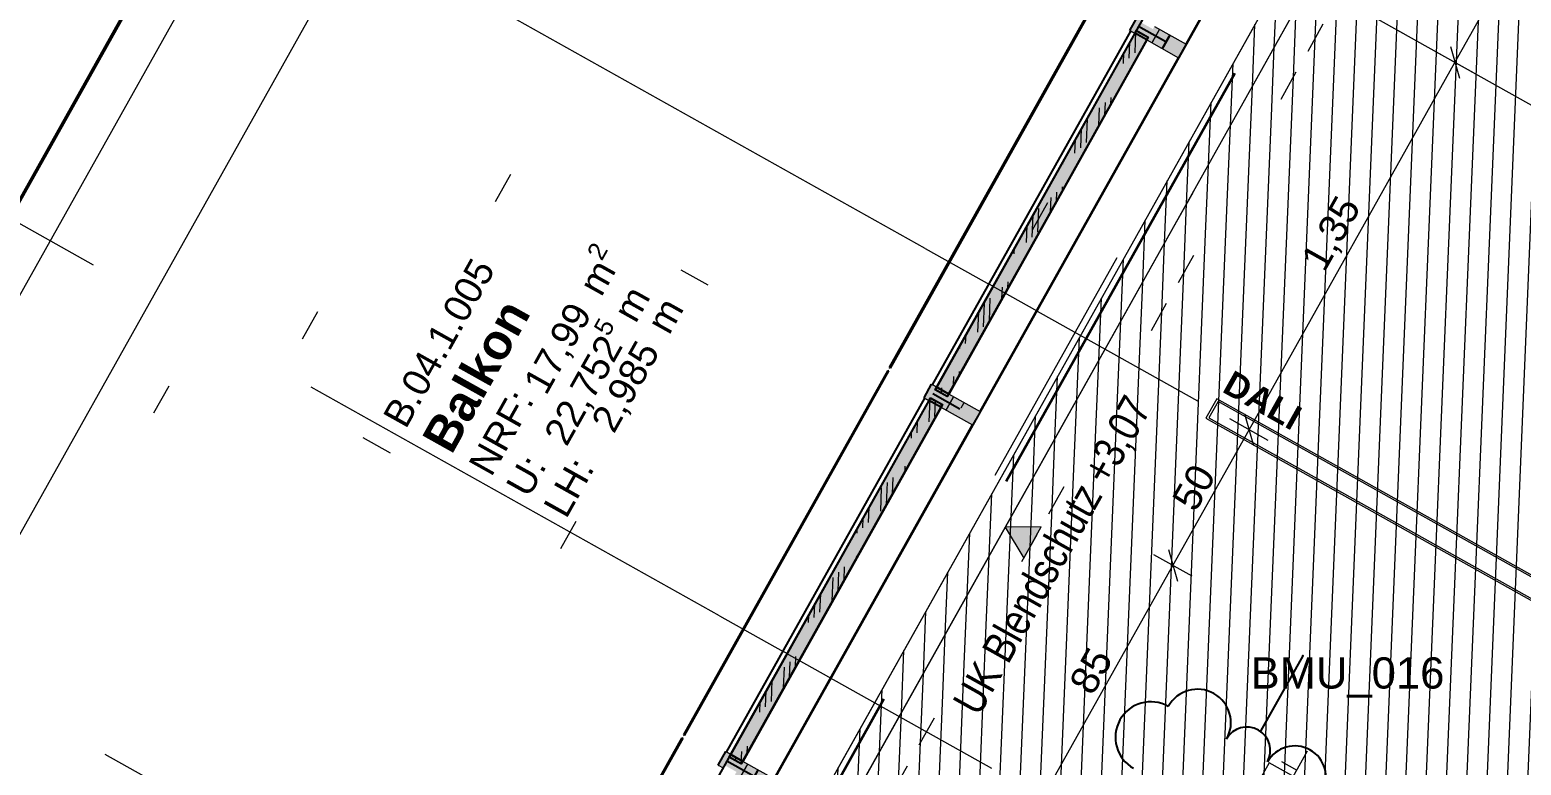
# Model space of a CAD drawing. Header units: metres. Extents: x -27.1 to 50.1, y 105.7 to 163.4.
# Drawn here: x -21.674 to -16.894, y 119.295 to 121.653 of the extents above; entities that cross this region are included whole.
import ezdxf

# ---------------------------------------------------------------- set-up
doc = ezdxf.new("R2010")
doc.units = ezdxf.units.M
doc.header["$MEASUREMENT"] = 0
for name, pattern in [('Achse', [0.0023, 0.0015, -0.0008]), ('Punktlinie', [0.0035, 0, -0.0035]), ('Punktlinie_ eng', [0.00075, 0, -0.00075]), ('Strichlinie', [0.004, 0.003, -0.001]), ('Strichlinie-über-Schnitt', [0.0023, 0.0008, -0.0015]), ('Strichpunktlinie', [0.006703, 0.003528, -0.001764, 0, -0.001411]), ('Wipeout_Contour', [1, 0, -1])]:
    doc.linetypes.add(name, pattern=pattern)
for name, color, linetype in [('00  Indexwolken Deckenspiegel-Übersichten', 7, 'Continuous'), ('00  Raster', 7, 'Continuous'), ('00  Raster Ausbau', 7, 'Continuous'), ('10  Dächer', 7, 'Continuous'), ('10  Fassade', 7, 'Continuous'), ('10  Fassade_Deckschraffur', 7, 'Continuous'), ('10  Fassade_Schnittschraffur', 7, 'Continuous'), ('10  Treppen + Rampen', 7, 'Continuous'), ('10  Wand Massiv', 7, 'Continuous'), ('10  Wand Massiv_Deckschraffur', 7, 'Continuous'), ('20  Deckenspiegel + Einbauten', 7, 'Continuous'), ('20  Möbel', 7, 'Continuous'), ('40  Bemaßung 1_ 50 Deckenspiegel', 7, 'Continuous'), ('40  Text Deckenspiegel', 7, 'Continuous'), ('50  NUF - Raumstempel', 7, 'Continuous'), ('Neubau_00  Indexwolken Deckenspiegel-Übersichten', 7, 'Continuous'), ('Neubau_20  Decke Abhangdecke', 7, 'Continuous'), ('Neubau_20  Decke Abhangdecke_Deckschraffur', 7, 'Continuous'), ('Neubau_20  Deckenspiegel + Einbauten', 7, 'Continuous'), ('Neubau_40  Text Deckenspiegel', 7, 'Continuous')]:
    doc.layers.add(name, color=color, linetype=linetype)
doc.styles.add('ERSTELLTER_STIL_1', font='arial.ttf')
doc.styles.add('ERSTELLTER_STIL_2', font='arial.ttf')
doc.styles.add('ERSTELLTER_STIL_3', font='')
doc.styles.get('ERSTELLTER_STIL_3').set_extended_font_data('Arial Narrow')
pattern_1 = [(87.605446, (0, 0), (-0.06494324, 0.002715745), [])]

# ---------------------------------------------------------------- blocks, each defined once
blk = doc.blocks.new('*X30', base_point=(-0.1628, 98.0075))
at = {"layer": '10  Fassade_Schnittschraffur', "color": 98, "linetype": 'Continuous', "lineweight": 13, "ltscale": 1000, "true_color": 0x000100}
for p, q in [((-18.7909, 120.3962), (-18.7878, 120.4712)), ((-18.7725, 120.4131), (-18.7704, 120.4634)), ((-18.7536, 120.4424), (-18.7531, 120.4537)), ((-18.8483, 120.3434), (-18.8474, 120.365)), ((-18.8299, 120.3603), (-18.8283, 120.3991)), ((-18.8667, 120.3265), (-18.8666, 120.3308)), ((-18.9089, 120.1653), (-18.9067, 120.2178)), ((-18.8683, 120.2377), (-18.8677, 120.2537)), ((-18.9466, 120.109), (-18.9435, 120.184)), ((-18.928, 120.1312), (-18.9251, 120.2009)), ((-18.9856, 120.0731), (-18.9836, 120.122)), ((-19.004, 120.0562), (-19.0027, 120.0879)), ((-19.0224, 120.0393), (-19.0218, 120.0537)), ((-19.0641, 119.8882), (-19.0623, 119.9306)), ((-19.0236, 119.9606), (-19.0233, 119.9665)), ((-19.1023, 119.8218), (-19.0991, 119.8968)), ((-19.0832, 119.8541), (-19.0807, 119.9137)), ((-19.1413, 119.786), (-19.1388, 119.8449)), ((-19.1597, 119.769), (-19.1579, 119.8108)), ((-19.1781, 119.7521), (-19.1771, 119.7766)), ((-19.2194, 119.6111), (-19.218, 119.6434)), ((-19.2576, 119.5429), (-19.2548, 119.6096)), ((-19.2385, 119.577), (-19.2364, 119.6265)), ((-19.297, 119.4988), (-19.2941, 119.5678)), ((-19.3338, 119.4649), (-19.3323, 119.4996)), ((-19.3154, 119.4818), (-19.3132, 119.5337)), ((-19.3746, 119.334), (-19.3737, 119.3562)), ((-19.411, 119.3092), (-19.4105, 119.3224)), ((-19.3937, 119.2999), (-19.3921, 119.3393))]:
    blk.add_line(p, q, dxfattribs=at)
blk = doc.blocks.new('*X33', base_point=(-0.1628, 98.0075))
at = {"layer": '10  Fassade_Schnittschraffur', "color": 98, "linetype": 'Continuous', "lineweight": 13, "ltscale": 1000, "true_color": 0x000100}
for p, q in [((-18.1314, 121.5789), (-18.1285, 121.648)), ((-18.1498, 121.5619), (-18.1476, 121.6139)), ((-18.092, 121.6231), (-18.0917, 121.6306)), ((-18.1682, 121.545), (-18.1668, 121.5798)), ((-18.2282, 121.3801), (-18.2265, 121.4194)), ((-18.2091, 121.4143), (-18.2081, 121.4363)), ((-18.2871, 121.2917), (-18.284, 121.3666)), ((-18.2473, 121.346), (-18.2449, 121.4025)), ((-18.3055, 121.2747), (-18.3029, 121.3368)), ((-18.3239, 121.2578), (-18.322, 121.3027)), ((-18.3629, 121.2219), (-18.3625, 121.2304)), ((-18.3834, 121.1031), (-18.3822, 121.1322)), ((-18.3643, 121.1372), (-18.3638, 121.1491)), ((-18.4428, 121.0045), (-18.4396, 121.0794)), ((-18.4026, 121.0689), (-18.4006, 121.1153)), ((-18.4796, 120.9706), (-18.4773, 121.0256)), ((-18.4612, 120.9875), (-18.4581, 121.0597)), ((-18.5186, 120.9347), (-18.5178, 120.9533)), ((-18.537, 120.9178), (-18.5369, 120.9191)), ((-18.5387, 120.826), (-18.5379, 120.845)), ((-18.5196, 120.8601), (-18.5195, 120.8619)), ((-18.5983, 120.7195), (-18.5953, 120.7922)), ((-18.5578, 120.7918), (-18.5563, 120.8281)), ((-18.6352, 120.6834), (-18.6325, 120.7485)), ((-18.6168, 120.7003), (-18.6137, 120.7753)), ((-18.6927, 120.6306), (-18.6922, 120.642)), ((-18.6743, 120.6475), (-18.6731, 120.6762)), ((-18.6939, 120.5489), (-18.6936, 120.5578)), ((-18.7517, 120.4873), (-18.751, 120.505)), ((-18.7131, 120.5147), (-18.712, 120.5409))]:
    blk.add_line(p, q, dxfattribs=at)

msp = doc.modelspace()

# ---------------------------------------------------------------- wipeouts: each hides what was drawn before it
at = {"color": 254, "linetype": 'Wipeout_Contour', "lineweight": 0, "ltscale": 486.357493}
msp.add_wipeout([(-16.9122, 123.6921), (-20.9619, 116.4643), (-20.9602, 116.4633), (-16.9104, 123.6911)], dxfattribs=at).dxf.layer = '10  Wand Massiv_Deckschraffur'

# ---------------------------------------------------------------- next in the draw order: wipeouts: each hides what was drawn before it
at = {"color": 254, "linetype": 'Wipeout_Contour', "lineweight": 0, "ltscale": 486.114934}
msp.add_wipeout([(-20.8747, 116.4154), (-16.8249, 123.6432), (-16.8267, 123.6442), (-20.8764, 116.4164)], dxfattribs=at).dxf.layer = '10  Wand Massiv_Deckschraffur'

# ---------------------------------------------------------------- next in the draw order: wipeouts: each hides what was drawn before it
at = {"color": 254, "linetype": 'Wipeout_Contour', "lineweight": 0, "ltscale": 486.137239}
msp.add_wipeout([(-20.8764, 116.4164), (-16.8267, 123.6442), (-16.8406, 123.652), (-20.8904, 116.4242)], dxfattribs=at).dxf.layer = '10  Wand Massiv_Deckschraffur'

# ---------------------------------------------------------------- next in the draw order: wipeouts: each hides what was drawn before it
at = {"color": 254, "linetype": 'Wipeout_Contour', "lineweight": 0, "ltscale": 486.256215}
msp.add_wipeout([(-16.9104, 123.6911), (-20.9602, 116.4633), (-20.8904, 116.4242), (-16.8406, 123.652)], dxfattribs=at).dxf.layer = '10  Wand Massiv_Deckschraffur'

# ---------------------------------------------------------------- next in the draw order: linework, layer by layer
at = {"layer": '10  Dächer', "color": 255, "linetype": 'Punktlinie', "lineweight": 18, "ltscale": 1000, "flags": 128}
msp.add_lwpolyline([(-23.1474, 117.494), (-21.0101, 116.2964), (-16.6353, 124.1043), (-18.7726, 125.3019)], close=True, dxfattribs=at)
at = {"layer": '10  Fassade', "color": 7, "linetype": 'Strichlinie', "lineweight": 25, "ltscale": 1000, "flags": 128}
for points in [[(-18.1478, 121.6505), (-18.1233, 121.6941)], [(-18.7806, 120.5149), (-18.1451, 121.649)], [(-18.1451, 121.649), (-18.1478, 121.6505)], [(-18.0326, 121.6146), (-18.1198, 121.6635)], [(-18.8077, 120.4728), (-18.7832, 120.5164)], [(-18.7832, 120.5164), (-18.7806, 120.5149)], [(-18.805, 120.4713), (-18.8077, 120.4728)], [(-18.6925, 120.4369), (-18.7797, 120.4858)]]:
    msp.add_lwpolyline(points, dxfattribs=at)
at = {"layer": '10  Wand Massiv', "color": 7, "linetype": 'Continuous', "lineweight": 18, "ltscale": 1000, "flags": 128}
for points in [[(-16.9122, 123.6921), (-20.9619, 116.4643)], [(-20.8747, 116.4154), (-16.8249, 123.6432)]]:
    msp.add_lwpolyline(points, dxfattribs=at)
at = {"layer": '20  Möbel', "color": 9, "linetype": 'Continuous', "lineweight": 18, "ltscale": 1000, "flags": 128}
msp.add_lwpolyline([(-16.3059, 118.5208), (-17.7017, 119.3029), (-18.0928, 118.605), (-16.697, 117.8229)], close=True, dxfattribs=at)
at = {"layer": 'Neubau_20  Deckenspiegel + Einbauten', "color": 7, "linetype": 'Continuous', "lineweight": 13, "ltscale": 1000, "flags": 128}
for points in [[(-17.904, 120.4081), (-14.8509, 118.6967), (-14.8162, 118.7586), (-17.8692, 120.47)], [(-17.904, 120.4081), (-14.8509, 118.6967), (-14.8162, 118.7586), (-17.8692, 120.47)], [(-17.8947, 120.4092), (-14.853, 118.7042), (-14.8237, 118.7565), (-17.8654, 120.4616)], [(-17.8947, 120.4092), (-14.853, 118.7042), (-14.8237, 118.7565), (-17.8654, 120.4616)]]:
    msp.add_lwpolyline(points, close=True, dxfattribs=at)

# ---------------------------------------------------------------- next in the draw order: texts
at = {"layer": '20  Deckenspiegel + Einbauten', "color": 7, "linetype": 'Continuous', "lineweight": 13, "insert": (-17.8167, 120.5637), "char_height": 0.08, "attachment_point": 1, "rotation": 330.7271, "style": 'ERSTELLTER_STIL_2'}
msp.add_mtext('\\A1;{\\pql;\\fArial|b1|i0|c0|p38;DALI}', dxfattribs=at)
msp.add_mtext('\\A1;{\\pql;\\fArial|b1|i0|c0|p38;DALI}', dxfattribs=at)

# ---------------------------------------------------------------- next in the draw order: wipeouts: each hides what was drawn before it
at = {"color": 254, "linetype": 'Wipeout_Contour', "lineweight": 0, "ltscale": 493.249502}
msp.add_wipeout([(-19.1844, 125.3034), (-23.4615, 117.6699), (-23.287, 117.5722), (-19.01, 125.2056)], dxfattribs=at).dxf.layer = '10  Wand Massiv_Deckschraffur'

# ---------------------------------------------------------------- next in the draw order: wipeouts: each hides what was drawn before it
at = {"color": 254, "linetype": 'Wipeout_Contour', "lineweight": 0, "ltscale": 492.573199}
msp.add_wipeout([(-23.1343, 117.4866), (-18.8573, 125.1201), (-18.8704, 125.1274), (-23.1474, 117.494)], dxfattribs=at).dxf.layer = '10  Wand Massiv_Deckschraffur'

# ---------------------------------------------------------------- next in the draw order: wipeouts: each hides what was drawn before it
at = {"color": 254, "linetype": 'Wipeout_Contour', "lineweight": 0, "ltscale": 492.794558}
msp.add_wipeout([(-19.01, 125.2056), (-23.287, 117.5722), (-23.1474, 117.494), (-18.8704, 125.1274)], dxfattribs=at).dxf.layer = '10  Wand Massiv_Deckschraffur'

# ---------------------------------------------------------------- next in the draw order: hatches: boundary and pattern name
at = {"layer": 'Neubau_20  Decke Abhangdecke_Deckschraffur', "linetype": 'Continuous', "lineweight": 18, "true_color": 0xffd5aa}
h = msp.add_hatch(dxfattribs=at)
h.set_pattern_fill('Mauerwerk_0001', color=41, style=0, pattern_type=2)
h.set_pattern_definition(pattern_1)
h.paths.add_polyline_path([(-20.6835, 116.2452), (-20.7323, 116.158), (-20.6451, 116.1091), (-16.8938, 114.0072), (-16.8449, 114.0945), (-12.5312, 121.7933), (-12.4823, 121.8806), (-12.5696, 121.9294), (-16.2336, 123.9824), (-16.3209, 124.0313)])
h.paths.add_polyline_path([(-16.9321, 114.1433), (-20.5962, 116.1963), (-16.2825, 123.8952), (-12.6184, 121.8422), (-13.662, 119.9796), (-14.1767, 120.268), (-14.4847, 119.7184), (-13.97, 119.43)], flags=0)
h.paths.add_polyline_path([(-14.3485, 119.7568), (-14.1384, 120.1319), (-13.7632, 119.9217), (-13.9734, 119.5466)], flags=0)
h = msp.add_hatch(dxfattribs=at)
h.set_pattern_fill('Mauerwerk_0001', color=41, style=0, pattern_type=2)
h.set_pattern_definition(pattern_1)
h.paths.add_polyline_path([(-16.2825, 123.8952), (-20.5962, 116.1963), (-16.9321, 114.1433), (-13.97, 119.43), (-14.4847, 119.7184), (-14.1767, 120.268), (-13.662, 119.9796), (-12.6184, 121.8422)])

# ---------------------------------------------------------------- next in the draw order: linework, layer by layer
at = {"layer": '10  Fassade', "color": 7, "linetype": 'Strichlinie', "lineweight": 25, "ltscale": 1000, "flags": 128}
for points in [[(-16.8734, 123.8881), (-16.9712, 123.7136), (-17.46, 122.8412), (-18.1198, 121.6635), (-18.7797, 120.4858), (-19.4396, 119.3081), (-20.0995, 118.1303), (-20.7594, 116.9526), (-20.9794, 116.56), (-21.0991, 116.3463)], [(-16.7862, 123.8392), (-16.8839, 123.6648), (-17.3727, 122.7924), (-18.0326, 121.6146), (-18.6925, 120.4369), (-19.3524, 119.2592), (-20.0123, 118.0814), (-20.6721, 116.9037), (-20.8921, 116.5111), (-21.0119, 116.2974)], [(-16.8193, 123.6572), (-16.8438, 123.6136), (-17.3082, 122.7848), (-17.3326, 122.7412), (-17.968, 121.6071), (-17.9925, 121.5635), (-18.6279, 120.4294), (-18.6524, 120.3858), (-19.2878, 119.2517), (-19.3123, 119.208), (-19.9477, 118.0739), (-19.9721, 118.0303), (-20.6076, 116.8962), (-20.632, 116.8526), (-20.8275, 116.5036), (-20.852, 116.46)], [(-18.9239, 120.5609), (-18.9213, 120.5594)], [(-18.919, 120.5696), (-18.9164, 120.5681)], [(-19.4405, 119.3372), (-18.805, 120.4713)], [(-19.5838, 119.3831), (-20.2388, 118.2141)], [(-19.5812, 119.3817), (-20.2362, 118.2127)], [(-19.5838, 119.3831), (-19.5812, 119.3817)], [(-19.5789, 119.3918), (-19.5763, 119.3904)], [(-19.4675, 119.295), (-19.4431, 119.3387)], [(-19.4431, 119.3387), (-19.4405, 119.3372)], [(-19.3524, 119.2592), (-19.4396, 119.3081)], [(-19.4649, 119.2936), (-19.4675, 119.295)]]:
    msp.add_lwpolyline(points, dxfattribs=at)
at = {"layer": '10  Wand Massiv', "color": 7, "linetype": 'Continuous', "lineweight": 18, "ltscale": 1000, "flags": 128}
for points in [[(-19.1844, 125.3034), (-23.4615, 117.6699)], [(-23.1343, 117.4866), (-18.8573, 125.1201)]]:
    msp.add_lwpolyline(points, dxfattribs=at)
at = {"layer": '10  Wand Massiv', "color": 7, "linetype": 'Strichlinie-über-Schnitt', "lineweight": 18, "ltscale": 1000, "flags": 128}
for points in [[(-16.8455, 123.7292), (-21.0028, 116.3095)], [(-20.8283, 116.2117), (-16.671, 123.6315)]]:
    msp.add_lwpolyline(points, dxfattribs=at)
at = {"layer": 'Neubau_20  Decke Abhangdecke', "color": 7, "linetype": 'Punktlinie_ eng', "lineweight": 13, "ltscale": 1000, "flags": 128}
for points in [[(-20.6835, 116.2452), (-20.7323, 116.158), (-20.6451, 116.1091), (-16.8938, 114.0072), (-16.8449, 114.0945), (-12.5312, 121.7933), (-12.4823, 121.8806), (-12.5696, 121.9294), (-16.2336, 123.9824), (-16.3209, 124.0313)], [(-16.2825, 123.8952), (-20.5962, 116.1963), (-16.9321, 114.1433), (-13.97, 119.43), (-14.4847, 119.7184), (-14.1767, 120.268), (-13.662, 119.9796), (-12.6184, 121.8422)], [(-16.9321, 114.1433), (-20.5962, 116.1963), (-16.2825, 123.8952), (-12.6184, 121.8422), (-13.662, 119.9796), (-14.1767, 120.268), (-14.4847, 119.7184), (-13.97, 119.43)]]:
    msp.add_lwpolyline(points, close=True, dxfattribs=at)

# ---------------------------------------------------------------- next in the draw order: wipeouts: each hides what was drawn before it
at = {"color": 254, "linetype": 'Wipeout_Contour', "lineweight": 0, "ltscale": 493.916518}
msp.add_wipeout([(-18.0692, 121.6638), (-17.968, 121.6071), (-17.3326, 122.7412), (-17.4338, 122.7979)], dxfattribs=at).dxf.layer = '10  Fassade_Deckschraffur'

# ---------------------------------------------------------------- next in the draw order: linework, layer by layer
at = {"layer": '10  Fassade', "color": 7, "linetype": 'Continuous', "lineweight": 25, "ltscale": 1000, "flags": 128}
msp.add_lwpolyline([(-17.968, 121.6071), (-17.3326, 122.7412)], dxfattribs=at)

# ---------------------------------------------------------------- next in the draw order: wipeouts: each hides what was drawn before it
at = {"color": 254, "linetype": 'Wipeout_Contour', "lineweight": 0, "ltscale": 489.643739}
msp.add_wipeout([(-18.7291, 120.4861), (-18.6279, 120.4294), (-17.9925, 121.5635), (-18.0937, 121.6202)], dxfattribs=at).dxf.layer = '10  Fassade_Deckschraffur'

# ---------------------------------------------------------------- next in the draw order: linework, layer by layer
at = {"layer": '10  Fassade', "color": 7, "linetype": 'Continuous', "lineweight": 18, "ltscale": 1000}
msp.add_line((-17.968, 121.6071), (-17.9925, 121.5635), dxfattribs=at)

# ---------------------------------------------------------------- next in the draw order: wipeouts: each hides what was drawn before it
at = {"color": 254, "linetype": 'Wipeout_Contour', "lineweight": 0, "ltscale": 489.840445}
msp.add_wipeout([(-18.7291, 120.4861), (-18.0937, 121.6202), (-18.1321, 121.6417), (-18.7675, 120.5076)], dxfattribs=at).dxf.layer = '10  Fassade_Deckschraffur'
at = {"color": 254, "linetype": 'Wipeout_Contour', "lineweight": 0, "ltscale": 485.393424}
msp.add_wipeout([(-18.7536, 120.4425), (-19.389, 119.3084), (-19.2878, 119.2517), (-18.6524, 120.3858)], dxfattribs=at).dxf.layer = '10  Fassade_Deckschraffur'

# ---------------------------------------------------------------- next in the draw order: linework, layer by layer
at = {"layer": '10  Fassade', "color": 7, "linetype": 'Continuous', "lineweight": 18, "ltscale": 1000}
msp.add_line((-18.6279, 120.4294), (-18.6524, 120.3858), dxfattribs=at)

# ---------------------------------------------------------------- next in the draw order: wipeouts: each hides what was drawn before it
at = {"color": 254, "linetype": 'Wipeout_Contour', "lineweight": 0, "ltscale": 489.913072}
msp.add_wipeout([(-18.1321, 121.6417), (-18.1451, 121.649), (-18.7806, 120.5149), (-18.7675, 120.5076)], dxfattribs=at).dxf.layer = '10  Fassade_Deckschraffur'
at = {"color": 254, "linetype": 'Wipeout_Contour', "lineweight": 0, "ltscale": 485.591836}
msp.add_wipeout([(-19.4274, 119.3299), (-19.389, 119.3084), (-18.7536, 120.4425), (-18.792, 120.464)], dxfattribs=at).dxf.layer = '10  Fassade_Deckschraffur'

# ---------------------------------------------------------------- next in the draw order: linework, layer by layer
at = {"layer": '10  Fassade', "color": 7, "linetype": 'Strichlinie', "lineweight": 25, "ltscale": 1000, "flags": 128}
for points in [[(-18.2641, 121.7386), (-18.919, 120.5696)], [(-18.2614, 121.7371), (-18.9164, 120.5681)]]:
    msp.add_lwpolyline(points, dxfattribs=at)
at = {"layer": '10  Fassade', "color": 7, "linetype": 'Continuous', "lineweight": 25, "ltscale": 1000, "flags": 128}
msp.add_lwpolyline([(-18.6279, 120.4294), (-17.9925, 121.5635)], dxfattribs=at)

# ---------------------------------------------------------------- next in the draw order: wipeouts: each hides what was drawn before it
at = {"color": 254, "linetype": 'Wipeout_Contour', "lineweight": 0, "ltscale": 491.906148}
msp.add_wipeout([(-18.1303, 121.6407), (-18.0937, 121.6202), (-18.0888, 121.6289), (-18.1254, 121.6495)], dxfattribs=at).dxf.layer = '10  Fassade_Deckschraffur'
at = {"color": 254, "linetype": 'Wipeout_Contour', "lineweight": 0, "ltscale": 485.66509}
msp.add_wipeout([(-18.805, 120.4713), (-19.4405, 119.3372), (-19.4274, 119.3299), (-18.792, 120.464)], dxfattribs=at).dxf.layer = '10  Fassade_Deckschraffur'

# ---------------------------------------------------------------- next in the draw order: linework, layer by layer
at = {"layer": '10  Fassade', "color": 7, "linetype": 'Continuous', "lineweight": 18, "ltscale": 1000}
for p, q in [((-18.0692, 121.6638), (-17.968, 121.6071)), ((-18.0888, 121.6289), (-18.0937, 121.6202)), ((-18.0937, 121.6202), (-17.9925, 121.5635))]:
    msp.add_line(p, q, dxfattribs=at)
at = {"layer": '10  Fassade', "color": 7, "linetype": 'Strichlinie', "lineweight": 25, "ltscale": 1000, "flags": 128}
for points in [[(-18.9239, 120.5609), (-19.5789, 119.3918)], [(-18.9213, 120.5594), (-19.5763, 119.3904)]]:
    msp.add_lwpolyline(points, dxfattribs=at)
at = {"layer": '10  Fassade', "color": 7, "linetype": 'Continuous', "lineweight": 25, "ltscale": 1000, "flags": 128}
msp.add_lwpolyline([(-19.2878, 119.2517), (-18.6524, 120.3858)], dxfattribs=at)

# ---------------------------------------------------------------- next in the draw order: wipeouts: each hides what was drawn before it
at = {"color": 254, "linetype": 'Wipeout_Contour', "lineweight": 0, "ltscale": 491.957835}
msp.add_wipeout([(-18.1321, 121.6417), (-18.1303, 121.6407), (-18.1254, 121.6495), (-18.1272, 121.6504)], dxfattribs=at).dxf.layer = '10  Fassade_Deckschraffur'
at = {"color": 254, "linetype": 'Wipeout_Contour', "lineweight": 0, "ltscale": 487.646549}
msp.add_wipeout([(-18.7902, 120.463), (-18.7536, 120.4425), (-18.7487, 120.4512), (-18.7853, 120.4717)], dxfattribs=at).dxf.layer = '10  Fassade_Deckschraffur'
at = {"color": 254, "linetype": 'Wipeout_Contour', "lineweight": 0, "ltscale": 483.534941}
msp.add_wipeout([(-19.4305, 119.3202), (-19.3939, 119.2996), (-19.389, 119.3084), (-19.4257, 119.3289)], dxfattribs=at).dxf.layer = '10  Fassade_Deckschraffur'

# ---------------------------------------------------------------- next in the draw order: hatches: boundary and pattern name
at = {"layer": '10  Fassade_Schnittschraffur', "linetype": 'Continuous', "lineweight": 18}
msp.add_hatch(color=8, dxfattribs=at).paths.add_polyline_path([(-18.0888, 121.6289), (-18.0937, 121.6202), (-17.9925, 121.5635), (-17.968, 121.6071), (-18.0692, 121.6638), (-18.0741, 121.6551), (-18.1125, 121.6766), (-18.1076, 121.6853), (-18.1233, 121.6941), (-18.1478, 121.6505), (-18.1321, 121.6417), (-18.1272, 121.6504)])

# ---------------------------------------------------------------- next in the draw order: linework, layer by layer
at = {"layer": '10  Fassade', "color": 7, "linetype": 'Continuous', "lineweight": 18, "ltscale": 1000}
for p, q in [((-18.1233, 121.6941), (-18.1478, 121.6505)), ((-18.1478, 121.6505), (-18.1321, 121.6417)), ((-18.1272, 121.6504), (-18.1321, 121.6417)), ((-18.1272, 121.6504), (-18.0888, 121.6289)), ((-18.7487, 120.4512), (-18.7536, 120.4425)), ((-18.7536, 120.4425), (-18.6524, 120.3858)), ((-19.389, 119.3084), (-19.3939, 119.2996)), ((-19.389, 119.3084), (-19.2878, 119.2517)), ((-19.4675, 119.295), (-19.4518, 119.2862))]:
    msp.add_line(p, q, dxfattribs=at)
at = {"layer": '10  Fassade', "color": 7, "linetype": 'Continuous', "lineweight": 25, "ltscale": 1000, "flags": 128}
msp.add_lwpolyline([(-18.0937, 121.6202), (-18.1321, 121.6417)], dxfattribs=at)

# ---------------------------------------------------------------- next in the draw order: wipeouts: each hides what was drawn before it
at = {"color": 254, "linetype": 'Wipeout_Contour', "lineweight": 0, "ltscale": 487.772434}
msp.add_wipeout([(-18.7707, 120.4979), (-18.734, 120.4774), (-18.7291, 120.4861), (-18.7658, 120.5066)], dxfattribs=at).dxf.layer = '10  Fassade_Deckschraffur'
at = {"color": 254, "linetype": 'Wipeout_Contour', "lineweight": 0, "ltscale": 483.587399}
msp.add_wipeout([(-19.4323, 119.3211), (-19.4305, 119.3202), (-19.4257, 119.3289), (-19.4274, 119.3299)], dxfattribs=at).dxf.layer = '10  Fassade_Deckschraffur'

# ---------------------------------------------------------------- next in the draw order: hatches: boundary and pattern name
at = {"layer": '10  Fassade_Schnittschraffur', "linetype": 'Continuous', "lineweight": 18}
msp.add_hatch(color=8, dxfattribs=at).paths.add_polyline_path([(-19.4086, 119.2735), (-19.4135, 119.2647), (-19.3123, 119.208), (-19.2878, 119.2517), (-19.389, 119.3084), (-19.3939, 119.2996), (-19.4323, 119.3211), (-19.4274, 119.3299), (-19.4431, 119.3387), (-19.4675, 119.295), (-19.4518, 119.2862), (-19.4469, 119.295)])

# ---------------------------------------------------------------- next in the draw order: linework, layer by layer
at = {"layer": '10  Fassade', "color": 7, "linetype": 'Continuous', "lineweight": 18, "ltscale": 1000}
for p, q in [((-18.7291, 120.4861), (-18.734, 120.4774)), ((-18.7291, 120.4861), (-18.6279, 120.4294)), ((-19.4431, 119.3387), (-19.4675, 119.295)), ((-19.4431, 119.3387), (-19.4274, 119.3299)), ((-19.4274, 119.3299), (-19.4323, 119.3211)), ((-19.4323, 119.3211), (-19.3939, 119.2996))]:
    msp.add_line(p, q, dxfattribs=at)
at = {"layer": '10  Fassade', "color": 7, "linetype": 'Continuous', "lineweight": 25, "ltscale": 1000, "flags": 128}
for points in [[(-18.0937, 121.6202), (-18.7291, 120.4861)], [(-19.4274, 119.3299), (-19.389, 119.3084)]]:
    msp.add_lwpolyline(points, dxfattribs=at)

# ---------------------------------------------------------------- next in the draw order: wipeouts: each hides what was drawn before it
at = {"color": 254, "linetype": 'Wipeout_Contour', "lineweight": 0, "ltscale": 487.8245}
msp.add_wipeout([(-18.7724, 120.4989), (-18.7707, 120.4979), (-18.7658, 120.5066), (-18.7675, 120.5076)], dxfattribs=at).dxf.layer = '10  Fassade_Deckschraffur'
at = {"color": 254, "linetype": 'Wipeout_Contour', "lineweight": 0, "ltscale": 487.698625}
msp.add_wipeout([(-18.792, 120.464), (-18.7902, 120.463), (-18.7853, 120.4717), (-18.7871, 120.4727)], dxfattribs=at).dxf.layer = '10  Fassade_Deckschraffur'

# ---------------------------------------------------------------- next in the draw order: hatches: boundary and pattern name
at = {"layer": '10  Fassade_Schnittschraffur', "linetype": 'Continuous', "lineweight": 0, "true_color": 0xffffff}
for points in [[(-18.1272, 121.6504), (-18.7724, 120.4989), (-18.734, 120.4774), (-18.0888, 121.6289)], [(-18.7871, 120.4727), (-19.4323, 119.3211), (-19.3939, 119.2996), (-18.7487, 120.4512)]]:
    msp.add_hatch(color=7, dxfattribs=at).paths.add_polyline_path(points)
at = {"layer": '10  Fassade_Schnittschraffur', "linetype": 'Continuous', "lineweight": 18}
msp.add_hatch(color=8, dxfattribs=at).paths.add_polyline_path([(-18.7487, 120.4512), (-18.7536, 120.4425), (-18.6524, 120.3858), (-18.6279, 120.4294), (-18.7291, 120.4861), (-18.734, 120.4774), (-18.7724, 120.4989), (-18.7675, 120.5076), (-18.7832, 120.5164), (-18.8077, 120.4728), (-18.792, 120.464), (-18.7871, 120.4727)])

# ---------------------------------------------------------------- next in the draw order: linework, layer by layer
at = {"layer": '10  Fassade', "color": 7, "linetype": 'Continuous', "lineweight": 18, "ltscale": 1000}
for p, q in [((-18.7832, 120.5164), (-18.8077, 120.4728)), ((-18.7832, 120.5164), (-18.7675, 120.5076)), ((-18.7675, 120.5076), (-18.7724, 120.4989)), ((-18.7724, 120.4989), (-18.734, 120.4774)), ((-18.8077, 120.4728), (-18.792, 120.464)), ((-18.7871, 120.4727), (-18.792, 120.464)), ((-18.7871, 120.4727), (-18.7487, 120.4512))]:
    msp.add_line(p, q, dxfattribs=at)
at = {"layer": '10  Fassade', "color": 7, "linetype": 'Continuous', "lineweight": 25, "ltscale": 1000, "flags": 128}
for points in [[(-18.7806, 120.5149), (-18.1451, 121.649)], [(-18.1321, 121.6417), (-18.7675, 120.5076)], [(-18.7675, 120.5076), (-18.7291, 120.4861)], [(-19.4405, 119.3372), (-18.805, 120.4713)], [(-18.792, 120.464), (-19.4274, 119.3299)], [(-18.7536, 120.4425), (-18.792, 120.464)], [(-18.7536, 120.4425), (-19.389, 119.3084)]]:
    msp.add_lwpolyline(points, dxfattribs=at)
for points in [[(-18.1272, 121.6504), (-18.0888, 121.6289), (-18.734, 120.4774), (-18.7724, 120.4989)], [(-18.7871, 120.4727), (-18.7487, 120.4512), (-19.3939, 119.2996), (-19.4323, 119.3211)]]:
    msp.add_lwpolyline(points, close=True, dxfattribs=at)
at = {"layer": '50  NUF - Raumstempel', "color": 253, "linetype": 'Punktlinie', "lineweight": 18, "ltscale": 1000, "true_color": 0x9f9f9f, "flags": 128}
for points in [[(-10.0359, 110.1647), (-20.9522, 116.2812), (-16.4992, 124.2287), (-18.674, 125.4472), (-12.0678, 137.2376), (-11.8323, 137.1056), (-11.9129, 136.9617), (-11.5378, 136.7515), (-11.4571, 136.8954), (-6.3493, 134.0335), (-6.4299, 133.8895), (-6.0548, 133.6794), (-5.9741, 133.8233), (-5.8127, 133.7329), (-8.4694, 128.9914), (-4.7748, 126.9213), (-5.4078, 125.7916), (-2.4722, 124.1468), (-3.7407, 121.8829), (-3.5348, 121.7676)], [(-16.8762, 123.8381), (-18.7692, 124.8988), (-22.8996, 117.5271), (-21.0066, 116.4664)]]:
    msp.add_lwpolyline(points, close=True, dxfattribs=at)

# ---------------------------------------------------------------- next in the draw order: block references
at = {"layer": '10  Treppen + Rampen', "color": 7, "linetype": 'Continuous', "lineweight": 13, "ltscale": 1000}
for name in ['*X33', '*X30']:
    msp.add_blockref(name, (-0.1628, 98.0075), dxfattribs=at)

# ---------------------------------------------------------------- next in the draw order: wipeouts: each hides what was drawn before it
at = {"color": 254, "linetype": 'Wipeout_Contour', "lineweight": 0, "ltscale": 491.954576}
msp.add_wipeout([(-21.0788, 122.221), (-21.0823, 122.223), (-22.3972, 119.8762), (-22.3937, 119.8743)], dxfattribs=at).dxf.layer = '10  Fassade_Deckschraffur'
at = {"color": 254, "linetype": 'Wipeout_Contour', "lineweight": 0, "ltscale": 486.302507}
msp.add_wipeout([(-16.3994, 124.0753), (-20.8109, 116.202), (-20.7323, 116.158), (-16.3209, 124.0313)], dxfattribs=at).dxf.layer = 'Neubau_20  Deckenspiegel + Einbauten'

# ---------------------------------------------------------------- next in the draw order: hatches: boundary and pattern name
at = {"layer": 'Neubau_20  Deckenspiegel + Einbauten', "linetype": 'Continuous', "lineweight": 0, "true_color": 0x000000}
h = msp.add_hatch(dxfattribs=at)
h.set_pattern_fill('Mauerwerk_0001', color=18, style=0, pattern_type=2)
h.set_pattern_definition(pattern_1)
h.paths.add_polyline_path([(-16.3994, 124.0753), (-20.8109, 116.202), (-20.7323, 116.158), (-16.3209, 124.0313)])
at = {"layer": 'Neubau_40  Text Deckenspiegel', "linetype": 'Continuous', "lineweight": 0, "true_color": 0xffffff}
msp.add_hatch(color=7, dxfattribs=at).paths.add_polyline_path([(-18.5471, 120.0581), (-18.4881, 119.9588), (-18.4317, 120.0596)])

# ---------------------------------------------------------------- next in the draw order: linework, layer by layer
at = {"layer": '00  Raster', "color": 7, "linetype": 'Strichpunktlinie', "lineweight": 13, "ltscale": 1000}
msp.add_line((-23.386, 116.0453), (2.099, 161.5296), dxfattribs=at)
at = {"layer": '00  Raster', "color": 5, "linetype": 'Strichpunktlinie', "lineweight": 13, "ltscale": 1000}
msp.add_line((-2.9829, 113.635), (-22.5923, 124.6222), dxfattribs=at)
at = {"layer": '00  Raster Ausbau', "color": 9, "linetype": 'Achse', "lineweight": 18, "ltscale": 1000}
for p, q in [((-18.8036, 120.952), (-21.9591, 122.72)), ((-18.1438, 122.1297), (-17.2714, 121.6409)), ((-19.4635, 119.7742), (-22.6034, 121.5335)), ((-18.8036, 120.952), (-17.9312, 120.4632)), ((-20.1234, 118.5965), (-23.2788, 120.3645)), ((-19.4635, 119.7742), (-18.5911, 119.2854))]:
    msp.add_line(p, q, dxfattribs=at)
at = {"layer": '10  Fassade', "color": 7, "linetype": 'Continuous', "lineweight": 25, "ltscale": 1000, "flags": 128}
for points in [[(-22.3972, 119.8762), (-21.0823, 122.223)], [(-22.3937, 119.8743), (-21.0788, 122.221)]]:
    msp.add_lwpolyline(points, dxfattribs=at)
at = {"layer": '40  Bemaßung 1_ 50 Deckenspiegel', "color": 7, "linetype": 'Continuous', "lineweight": 13, "ltscale": 1000}
for p, q in [((-17.1062, 121.5483), (-16.4463, 122.7261)), ((-17.1206, 121.5994), (-17.0918, 121.4973)), ((-17.0448, 121.514), (-17.1675, 121.5827)), ((-17.7661, 120.3706), (-17.1062, 121.5483)), ((-17.7047, 120.3362), (-17.8274, 120.405)), ((-17.7804, 120.4216), (-17.7517, 120.3196)), ((-18.0098, 119.9355), (-17.7661, 120.3706)), ((-18.0242, 119.9865), (-17.9955, 119.8845)), ((-18.4253, 119.194), (-18.0098, 119.9355)), ((-17.9485, 119.9011), (-18.0712, 119.9699)), ((-17.6616, 119.3067), (-17.6125, 119.2792)), ((-17.6468, 119.2179), (-17.5781, 119.3406))]:
    msp.add_line(p, q, dxfattribs=at)
at = {"layer": '50  NUF - Raumstempel', "color": 253, "linetype": 'Punktlinie', "lineweight": 18, "ltscale": 1000, "true_color": 0x9f9f9f}
for p, q in [((-20.1331, 121.189), (-20.6058, 120.3454)), ((-19.4991, 120.8338), (-20.1331, 121.189)), ((-19.9717, 119.9901), (-19.4991, 120.8338)), ((-20.6058, 120.3454), (-19.9717, 119.9901))]:
    msp.add_line(p, q, dxfattribs=at)
at = {"layer": 'Neubau_00  Indexwolken Deckenspiegel-Übersichten', "color": 12, "linetype": 'Continuous', "lineweight": 25, "ltscale": 1000, "true_color": 0xd70000}
msp.add_line((-17.5937, 119.646), (-17.7294, 119.4037), dxfattribs=at)
for centre, radius, start, end in [((-18.0804, 119.3843), 0.1138, 60.738, 240.738), ((-17.9313, 119.4313), 0.1071, 330.738, 150.738), ((-17.7725, 119.3423), 0.075, 330.738, 150.738), ((-17.6197, 119.2567), 0.1001, 330.738, 150.738)]:
    msp.add_arc(centre, radius, start, end, dxfattribs=at)
msp.add_point((-17.5937, 119.646), dxfattribs=at)
at = {"layer": 'Neubau_20  Deckenspiegel + Einbauten', "color": 7, "linetype": 'Continuous', "lineweight": 13, "ltscale": 1000}
for p, q in [((-16.3994, 124.0753), (-20.8109, 116.202)), ((-20.7323, 116.158), (-16.3209, 124.0313))]:
    msp.add_line(p, q, dxfattribs=at)
at = {"layer": 'Neubau_20  Deckenspiegel + Einbauten', "color": 181, "linetype": 'Achse', "lineweight": 35, "ltscale": 1000, "true_color": 0xa851ff}
msp.add_line((-20.7934, 116.1922), (-16.382, 124.0655), dxfattribs=at)
at = {"layer": 'Neubau_20  Deckenspiegel + Einbauten', "color": 7, "linetype": 'Continuous', "lineweight": 13, "ltscale": 1000, "flags": 128}
msp.add_lwpolyline([(-16.3994, 124.0753), (-20.8109, 116.202), (-20.7323, 116.158), (-16.3209, 124.0313)], close=True, dxfattribs=at)
at = {"layer": 'Neubau_40  Text Deckenspiegel', "color": 7, "linetype": 'Continuous', "lineweight": 18, "ltscale": 1000, "flags": 128}
msp.add_lwpolyline([(-18.5471, 120.0581), (-18.4881, 119.9588), (-18.4317, 120.0596)], close=True, dxfattribs=at)

# ---------------------------------------------------------------- next in the draw order: texts
at = {"layer": '00  Indexwolken Deckenspiegel-Übersichten', "color": 12, "linetype": 'Continuous', "lineweight": 25, "true_color": 0xd70000, "insert": (-17.761, 119.5763), "char_height": 0.1, "attachment_point": 4, "style": 'ERSTELLTER_STIL_1'}
msp.add_mtext('\\A1;{\\pql;\\fArial|b0|i0|c0|p38;BMU_016}', dxfattribs=at)
at = {"layer": '40  Bemaßung 1_ 50 Deckenspiegel', "color": 7, "linetype": 'Continuous', "lineweight": 13, "char_height": 0.09, "attachment_point": 7, "rotation": 60.738, "style": 'ERSTELLTER_STIL_1'}
for s, insert, width in [('\\A1;{\\pql;\\fArial|b0|i0|c0|p38;1,35}', (-17.5103, 120.8638), 0.239452), ('\\A1;{\\pql;\\fArial|b0|i0|c0|p38;50}', (-17.937, 120.1023), 0.136595), ('\\A1;{\\pql;\\fArial|b0|i0|c0|p38;85}', (-18.2667, 119.514), 0.136595)]:
    msp.add_mtext(s, dxfattribs=dict(at, insert=insert, width=width))
at = {"layer": '40  Text Deckenspiegel', "color": 7, "linetype": 'Continuous', "lineweight": 18, "insert": (-18.6674, 119.4686), "char_height": 0.1, "attachment_point": 4, "rotation": 60.738, "style": 'ERSTELLTER_STIL_3'}
msp.add_mtext('\\A1;{\\pql;\\fArial Narrow|b0|i0|c0|p38;UK Blendschutz +3,07}', dxfattribs=at)
at = {"layer": '50  NUF - Raumstempel', "color": 253, "linetype": 'Continuous', "lineweight": 18, "true_color": 0x9f9f9f, "attachment_point": 1, "rotation": 60.738}
for s, insert, char_height, style in [('\\A1;{\\pql;\\pt0,0.1;\\fArial|b0|i0|c0|p38;17,99\\fArial|b0|i0|c0|p38;\\A1{\\H.66x;\\S^  ;}\\fArial|b0|i0|c0|p38; m\\fArial|b0|i0|c0|p38;\\A1{\\H.66x;\\S2^  ;}}', (-20.1177, 120.5327), 0.0875, 'ERSTELLTER_STIL_1'), ('\\A1;{\\pql;\\pt0;\\fArial|b0|i0|c0|p38;B.04.1.005}', (-20.5451, 120.4127), 0.0875, 'ERSTELLTER_STIL_1'), ('\\A1;{\\pql;\\pt0,0.1;\\fArial|b0|i0|c0|p38;22,752\\fArial|b0|i0|c0|p38;\\A1{\\H.66x;\\S5^  ;}\\fArial|b0|i0|c0|p38; m\\fArial|b0|i0|c0|p38;\\A1{\\H.66x;\\S^  ;}}', (-20.0518, 120.3689), 0.0875, 'ERSTELLTER_STIL_1'), ('\\A1;{\\pqj;\\pt0;\\fArial|b1|i0|c0|p38;Balkon}', (-20.4202, 120.3427), 0.1125, 'ERSTELLTER_STIL_2'), ('\\A1;{\\pql;\\pt0,0.1;\\fArial|b0|i0|c0|p38;2,985\\fArial|b0|i0|c0|p38;\\A1{\\H.66x;\\S^  ;}\\fArial|b0|i0|c0|p38; m\\fArial|b0|i0|c0|p38;\\A1{\\H.66x;\\S^  ;}}', (-19.878, 120.3979), 0.0875, 'ERSTELLTER_STIL_1'), ('\\A1;{\\pqj;\\pt0;\\fArial|b0|i0|c0|p38;NRF: }', (-20.2709, 120.2591), 0.0875, 'ERSTELLTER_STIL_1'), ('\\A1;{\\pqj;\\pt0;\\fArial|b0|i0|c0|p38;U: }', (-20.151, 120.1919), 0.0875, 'ERSTELLTER_STIL_1'), ('\\A1;{\\pqj;\\pt0;\\fArial|b0|i0|c0|p38;LH: }', (-20.031, 120.1247), 0.0875, 'ERSTELLTER_STIL_1')]:
    msp.add_mtext(s, dxfattribs=dict(at, insert=insert, char_height=char_height, style=style))

doc.saveas('drawing.dxf')
